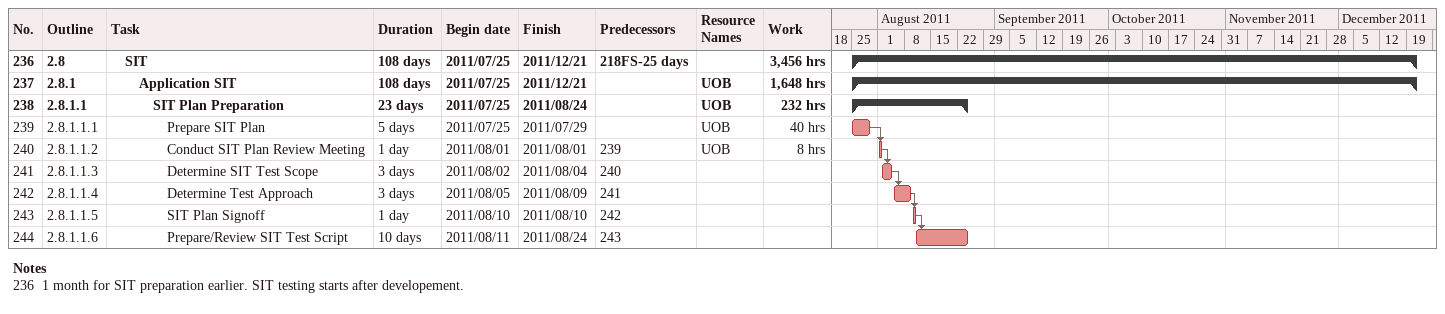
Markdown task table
| ID | WBS | Task | Duration | Start | Finish | Predecessors | Resources | Work (h) |
|---|---|---|---|---|---|---|---|---|
| 236 | 2.8 | **SIT** | 108d | 2011-07-25 | 2011-12-21 | 218FS-25d |  | 3456 |
| 237 | 2.8.1 | **Application SIT** | 108d | 2011-07-25 | 2011-12-21 |  | UOB | 1648 |
| 238 | 2.8.1.1 | **SIT Plan Preparation** | 23d | 2011-07-25 | 2011-08-24 |  | UOB | 232 |
| 239 | 2.8.1.1.1 | Prepare SIT Plan | 5d | 2011-07-25 | 2011-07-29 |  | UOB | 40 |
| 240 | 2.8.1.1.2 | Conduct SIT Plan Review Meeting | 1d | 2011-08-01 | 2011-08-01 | 239 | UOB | 8 |
| 241 | 2.8.1.1.3 | Determine SIT Test Scope | 3d | 2011-08-02 | 2011-08-04 | 240 |  |  |
| 242 | 2.8.1.1.4 | Determine Test Approach | 3d | 2011-08-05 | 2011-08-09 | 241 |  |  |
| 243 | 2.8.1.1.5 | SIT Plan Signoff | 1d | 2011-08-10 | 2011-08-10 | 242 |  |  |
| 244 | 2.8.1.1.6 | Prepare/Review SIT Test Script | 10d | 2011-08-11 | 2011-08-24 | 243 |  |  |

Notes
- 236: 1 month for SIT preparation earlier. SIT testing starts after developement.
